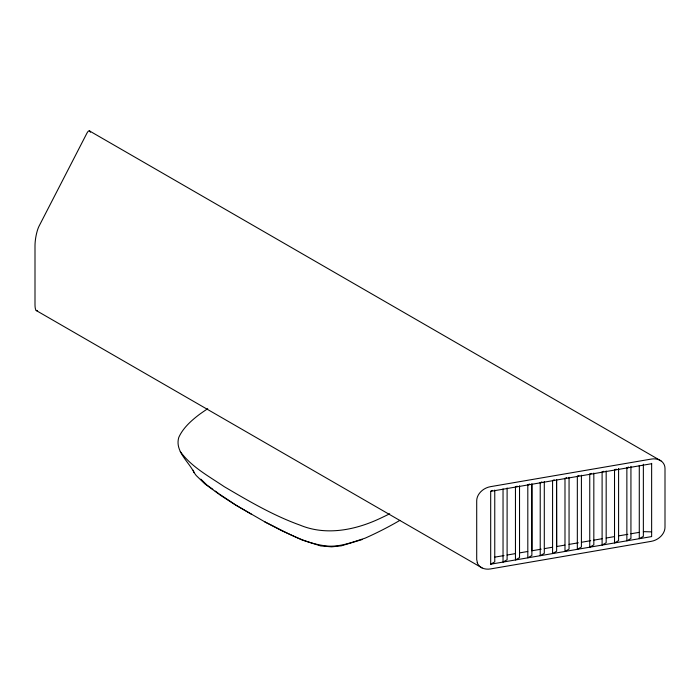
<?xml version="1.0" encoding="UTF-8"?>
<svg xmlns="http://www.w3.org/2000/svg" width="700" height="700" viewBox="0 0 700 700"><rect width="100%" height="100%" fill="white"/><g stroke="black" fill="none" stroke-linecap="round" stroke-linejoin="round"><path stroke-width="1.05" d="M651.639 463.365L651.639 536.576L490.691 564.2L490.691 491.339L492.319 490.394M515.454 487.086L517.081 486.15M527.809 484.969L529.436 484.024M540.225 482.834L541.852 481.898M552.571 480.716L554.199 479.78M564.988 478.581L566.615 477.645M577.334 476.464L578.961 475.528M589.75 474.338L591.386 473.392M602.105 472.211L603.733 471.275M614.521 470.085L616.149 469.14M626.867 467.968L628.495 467.023M490.691 564.2L494.76 561.855L494.76 490.079M362.294 539.508L341.311 545.834L331.608 546.84L320.679 545.921L302.076 540.006L281.934 530.793L266.525 522.839L234.693 504.464L220.815 495.495L204.706 483.752L196.166 475.475L194.058 472.552C188.676 461.554 174.685 451.159 178.771 437.439C183.024 427.928 191.354 420.543 199.526 414.348A361.007 208.425 0 0 1 207.716 408.704M490.691 491.339L651.639 463.715M494.76 557.148L504.026 555.564M507.106 555.03L515.384 553.613M519.531 552.904L527.756 551.486M541.188 549.185L531.878 550.778L531.808 484.479M544.294 548.651L552.528 547.234M564.918 545.108L556.64 546.525L556.526 480.252M569.056 544.399L578.322 542.806M581.411 542.281L590.721 540.68M593.827 540.146L602.061 538.738M606.174 538.029L614.451 536.602M618.59 535.894L627.856 534.31M630.936 533.776L639.222 532.359M643.361 531.641L651.639 531.878M264.547 521.701C284.007 531.186 303.38 543.043 325.211 545.816C339.001 547.671 352.24 542.194 365.111 538.169A346.614 200.112 0 0 0 399.901 520.363M89.373 130.856L660.957 460.854M477.181 562.511A14.394 11.261 -27.2 0 0 490.508 568.934L651.201 541.354A14.394 11.261 -27.2 0 0 665 527.231L665 468.466A14.394 11.261 -27.2 0 0 651.201 459.086L490.508 486.666A14.394 11.261 -27.2 0 0 476.709 500.789L476.709 559.554L477.383 562.625M36.199 310.502L482.108 567.945M251.571 514.308L236.793 505.68L219.214 493.981M215.18 491.05L218.409 493.395M212.861 489.352L207.069 485.153L200.795 479.124M180.25 451.526C191.389 466.935 208.758 476.175 224.201 486.657C248.666 501.025 273.332 515.567 300.142 525.166C326.078 535.964 355.364 530.066 379.925 518.499A361.007 208.425 0 0 0 389.699 513.774M193.218 470.225L194.058 472.552M643.361 464.222L643.361 536.349L639.284 538.694L639.284 465.483M630.936 466.349L630.936 538.475L626.867 540.829L626.867 467.609M618.59 468.466L618.59 540.593L614.521 542.946L614.521 469.735M606.174 470.951L606.174 542.727L602.105 545.081L602.105 471.861M593.827 473.069L593.827 544.845L589.75 547.199L589.75 473.988M581.411 475.204L581.411 546.98L577.334 549.334L577.334 476.114M569.056 477.321L569.056 549.097L564.988 551.451L564.988 478.231M556.64 479.456L556.64 551.233L552.571 553.577L552.571 480.366M544.294 481.574L544.294 553.35L540.225 555.704L540.225 482.484M531.878 483.7L531.878 555.485L527.809 557.83L527.809 484.619M519.531 485.826L519.531 557.602L515.454 559.947L515.454 486.736M507.106 487.952L507.106 559.729L503.037 562.082L503.037 488.871M90.431 132.256A14.394 3.351 -80.3 0 0 86.879 133.271L39.104 226.047A14.394 3.351 -80.3 0 0 35 245.77L35 304.526A14.394 3.351 -80.3 0 0 37.529 310.467"/></g></svg>
